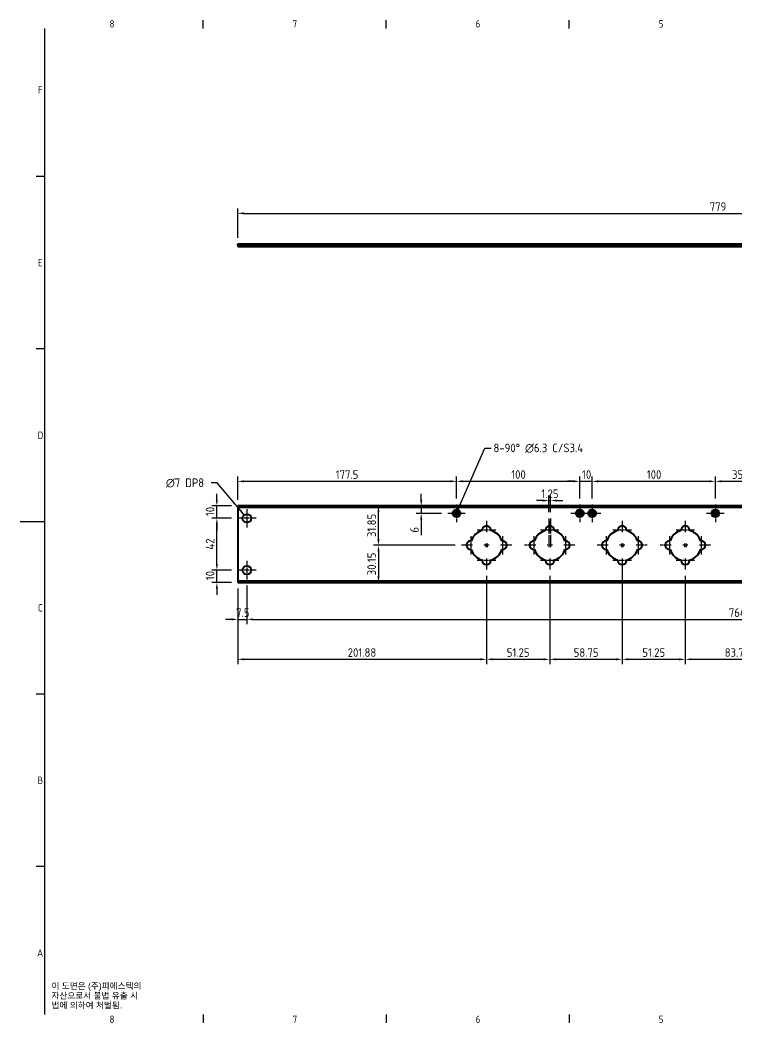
# Model space of a CAD drawing. Header units: millimetres. Extents: x 0 to 1188, y 0 to 840.
# Drawn here: x 0 to 582, y 13 to 827 of the extents above; entities that cross this region are included whole.
import ezdxf

# ---------------------------------------------------------------- set-up
doc = ezdxf.new("R2010")
doc.units = ezdxf.units.MM
doc.header["$LTSCALE"] = 2
doc.linetypes.add('CHAIN', pattern=[0.3543, 0.2362, -0.0295, 0.0591, -0.0295])
doc.layers.get('0').update_dxf_attribs({"color": 3, "lineweight": 25})
for name, color, linetype, lineweight in [('가시적인 것(ISO)', 3, 'Continuous', 40), ('경계(ISO)', 7, 'Continuous', 25), ('기호(ISO)', 5, 'Continuous', 25), ('중심 표식(ISO)', 1, 'Continuous', 25), ('치수(ISO)', 2, 'Continuous', 25)]:
    doc.layers.add(name, color=color, linetype=linetype, lineweight=lineweight)
doc.styles.add('문자 텍스트_PSTEK_POSCO', font='isocp.shx')
doc.styles.add('치수 텍스트_PSTEK_POSCO', font='isocp.shx')
doc.dimstyles.new('치수_PSTEK_POSCO', dxfattribs={"dimscale": 2, "dimtxt": 3.5, "dimasz": 2.5, "dimexe": 2, "dimexo": 2.5, "dimgap": 1, "dimtad": 1, "dimrnd": 1e-08, "dimdsep": 46, "dimtxsty": '치수 텍스트_PSTEK_POSCO', "dimcen": 0.09, "dimdle": 10, "dimclrd": 7, "dimclre": 7, "dimclrt": 2, "dimadec": 1, "dimazin": 2, "dimtfac": 1, "dimtmove": 0, "dimatfit": 3, "dimfxl": 0, "dimtolj": 1, "dimlwd": -1, "dimlwe": -1, "dimarcsym": 0})
doc.dimstyles.new('치수_PSTEK_POSCO$7', dxfattribs={"dimscale": 2, "dimtxt": 3.5, "dimasz": 2.5, "dimexe": 2, "dimexo": 2.5, "dimgap": 1, "dimtad": 1, "dimrnd": 1e-08, "dimdsep": 46, "dimtxsty": '치수 텍스트_PSTEK_POSCO', "dimcen": 0.09, "dimdle": 10, "dimclrd": 7, "dimclre": 7, "dimclrt": 2, "dimadec": 1, "dimazin": 2, "dimtfac": 1, "dimtmove": 0, "dimatfit": 3, "dimfxl": 0, "dimtolj": 1, "dimlwd": -1, "dimlwe": -1, "dimarcsym": 0})

# ---------------------------------------------------------------- blocks, each defined once
blk = doc.blocks.new('경계 Default Border')
at = {"layer": '경계(ISO)'}
for p, q in [((74.25, 410), (74.25, 413.4)), ((148.5, 410), (148.5, 413.4)), ((222.75, 410), (222.75, 413.4)), ((10, 350), (6.6, 350)), ((10, 280), (6.6, 280)), ((10, 140), (6.6, 140)), ((10, 70), (6.6, 70)), ((74.25, 10), (74.25, 6.6)), ((148.5, 10), (148.5, 6.6)), ((222.75, 10), (222.75, 6.6))]:
    blk.add_line(p, q, dxfattribs=at)
at = {"layer": '경계(ISO)', "flags": 128}
for points in [[(10, 10), (10, 410)], [(0, 210), (10, 210)]]:
    blk.add_lwpolyline(points, dxfattribs=at)
at = {"layer": '경계(ISO)', "color": 2, "char_height": 3, "attachment_point": 7, "style": '문자 텍스트_PSTEK_POSCO'}
for s, insert in [('8', (36.27, 410.37)), ('7', (110.52, 410.39)), ('6', (184.77, 410.37)), ('5', (259.02, 410.37)), ('F', (7.24, 383.5)), ('E', (7.24, 313.47)), ('D', (7.08, 243.47)), ('C', (7.24, 173.47)), ('B', (7.08, 103.47)), ('A', (6.91, 33.49)), ('8', (36.27, 6.57)), ('7', (110.52, 6.59)), ('6', (184.77, 6.57)), ('5', (259.02, 6.57))]:
    blk.add_mtext(s, dxfattribs=dict(at, insert=insert))
blk = doc.blocks.new('*D24')
at = {"layer": 'Defpoints', "color": 0}
for p in [(955.58, 669.99), (176.58, 645.17), (955.58, 645.17)]:
    blk.add_point(p, dxfattribs=at)
at = {"layer": '치수(ISO)', "color": 7}
for p, q in [((176.58, 650.17), (176.58, 673.99)), ((181.58, 669.99), (950.58, 669.99)), ((955.58, 650.17), (955.58, 673.99))]:
    blk.add_line(p, q, dxfattribs=at)
for points in [[(181.58, 670.82), (181.58, 669.16), (176.58, 669.99)], [(950.58, 670.82), (950.58, 669.16), (955.58, 669.99)]]:
    blk.add_solid(points, dxfattribs=at)
at = {"layer": '치수(ISO)', "color": 2, "insert": (559.52, 675.49), "char_height": 7, "attachment_point": 4, "style": '치수 텍스트_PSTEK_POSCO'}
blk.add_mtext('\\A1;779', dxfattribs=at)
blk = doc.blocks.new('*D25')
at = {"layer": 'Defpoints', "color": 0}
for p in [(354.08, 452.56), (176.58, 432.55), (354.08, 433.7)]:
    blk.add_point(p, dxfattribs=at)
at = {"layer": '치수(ISO)', "color": 7}
for p, q in [((176.58, 437.55), (176.58, 456.56)), ((354.08, 438.7), (354.08, 456.56)), ((181.58, 452.56), (349.08, 452.56))]:
    blk.add_line(p, q, dxfattribs=at)
for points in [[(181.58, 453.4), (181.58, 451.73), (176.58, 452.56)], [(349.08, 453.4), (349.08, 451.73), (354.08, 452.56)]]:
    blk.add_solid(points, dxfattribs=at)
at = {"layer": '치수(ISO)', "color": 2, "insert": (256.06, 458.06), "char_height": 7, "attachment_point": 4, "style": '치수 텍스트_PSTEK_POSCO'}
blk.add_mtext('\\A1;177.5', dxfattribs=at)
blk = doc.blocks.new('*D26')
at = {"layer": 'Defpoints', "color": 0}
for p in [(454.08, 452.56), (354.08, 433.7), (454.08, 433.7)]:
    blk.add_point(p, dxfattribs=at)
at = {"layer": '치수(ISO)', "color": 7}
for p, q in [((354.08, 438.7), (354.08, 456.56)), ((454.08, 438.7), (454.08, 456.56)), ((359.08, 452.56), (449.08, 452.56))]:
    blk.add_line(p, q, dxfattribs=at)
for points in [[(359.08, 453.4), (359.08, 451.73), (354.08, 452.56)], [(449.08, 453.4), (449.08, 451.73), (454.08, 452.56)]]:
    blk.add_solid(points, dxfattribs=at)
at = {"layer": '치수(ISO)', "color": 2, "insert": (398.49, 458.06), "char_height": 7, "attachment_point": 4, "style": '치수 텍스트_PSTEK_POSCO'}
blk.add_mtext('\\A1;100', dxfattribs=at)
blk = doc.blocks.new('*D27')
at = {"layer": 'Defpoints', "color": 0}
for p in [(464.08, 452.56), (454.08, 433.7), (464.08, 433.7)]:
    blk.add_point(p, dxfattribs=at)
at = {"layer": '치수(ISO)', "color": 7}
for p, q in [((454.08, 438.7), (454.08, 456.56)), ((464.08, 438.7), (464.08, 456.56)), ((449.08, 452.56), (444.08, 452.56)), ((454.08, 452.56), (464.08, 452.56)), ((469.08, 452.56), (474.08, 452.56))]:
    blk.add_line(p, q, dxfattribs=at)
for points in [[(449.08, 453.4), (449.08, 451.73), (454.08, 452.56)], [(469.08, 453.4), (469.08, 451.73), (464.08, 452.56)]]:
    blk.add_solid(points, dxfattribs=at)
at = {"layer": '치수(ISO)', "color": 2, "insert": (455.92, 458.06), "char_height": 7, "attachment_point": 4, "style": '치수 텍스트_PSTEK_POSCO'}
blk.add_mtext('\\A1;10', dxfattribs=at)
blk = doc.blocks.new('*D28')
at = {"layer": 'Defpoints', "color": 0}
for p in [(564.08, 452.56), (464.08, 433.7), (564.08, 433.7)]:
    blk.add_point(p, dxfattribs=at)
at = {"layer": '치수(ISO)', "color": 7}
for p, q in [((464.08, 438.7), (464.08, 456.56)), ((564.08, 438.7), (564.08, 456.56)), ((469.08, 452.56), (559.08, 452.56))]:
    blk.add_line(p, q, dxfattribs=at)
for points in [[(469.08, 453.4), (469.08, 451.73), (464.08, 452.56)], [(559.08, 453.4), (559.08, 451.73), (564.08, 452.56)]]:
    blk.add_solid(points, dxfattribs=at)
at = {"layer": '치수(ISO)', "color": 2, "insert": (508.49, 458.06), "char_height": 7, "attachment_point": 4, "style": '치수 텍스트_PSTEK_POSCO'}
blk.add_mtext('\\A1;100', dxfattribs=at)
blk = doc.blocks.new('*D29')
at = {"layer": 'Defpoints', "color": 0}
for p in [(599.08, 452.56), (564.08, 433.7), (599.08, 433.7)]:
    blk.add_point(p, dxfattribs=at)
at = {"layer": '치수(ISO)', "color": 7}
for p, q in [((564.08, 438.7), (564.08, 456.56)), ((599.08, 438.7), (599.08, 456.56)), ((569.08, 452.56), (594.08, 452.56))]:
    blk.add_line(p, q, dxfattribs=at)
for points in [[(569.08, 453.4), (569.08, 451.73), (564.08, 452.56)], [(594.08, 453.4), (594.08, 451.73), (599.08, 452.56)]]:
    blk.add_solid(points, dxfattribs=at)
at = {"layer": '치수(ISO)', "color": 2, "insert": (577.6, 458.06), "char_height": 7, "attachment_point": 4, "style": '치수 텍스트_PSTEK_POSCO'}
blk.add_mtext('\\A1;35', dxfattribs=at)
blk = doc.blocks.new('*D34')
at = {"layer": 'Defpoints', "color": 0}
for p in [(325.44, 432.55), (330.25, 432.55), (346.93, 426.55)]:
    blk.add_point(p, dxfattribs=at)
at = {"layer": '치수(ISO)', "color": 7}
for p, q in [((325.44, 437.55), (325.44, 442.55)), ((325.44, 432.55), (325.44, 426.55)), ((341.93, 426.55), (321.44, 426.55)), ((325.44, 421.55), (325.44, 408.98))]:
    blk.add_line(p, q, dxfattribs=at)
for points in [[(324.61, 437.55), (326.28, 437.55), (325.44, 432.55)], [(324.61, 421.55), (326.28, 421.55), (325.44, 426.55)]]:
    blk.add_solid(points, dxfattribs=at)
at = {"layer": '치수(ISO)', "color": 2, "insert": (319.94, 410.98), "char_height": 7, "attachment_point": 4, "rotation": 90, "style": '치수 텍스트_PSTEK_POSCO'}
blk.add_mtext('\\A1;6', dxfattribs=at)
blk = doc.blocks.new('*D35')
at = {"layer": 'Defpoints', "color": 0}
for p in [(176.58, 370.55), (184.08, 373.05), (184.08, 340.55)]:
    blk.add_point(p, dxfattribs=at)
at = {"layer": '치수(ISO)', "color": 7}
for p, q in [((184.08, 368.05), (184.08, 336.55)), ((176.58, 365.55), (176.58, 336.55)), ((171.58, 340.55), (166.58, 340.55)), ((176.58, 340.55), (184.08, 340.55)), ((189.08, 340.55), (194.08, 340.55))]:
    blk.add_line(p, q, dxfattribs=at)
for points in [[(171.58, 341.38), (171.58, 339.72), (176.58, 340.55)], [(189.08, 341.38), (189.08, 339.72), (184.08, 340.55)]]:
    blk.add_solid(points, dxfattribs=at)
at = {"layer": '치수(ISO)', "color": 2, "insert": (175.28, 346.05), "char_height": 7, "attachment_point": 4, "style": '치수 텍스트_PSTEK_POSCO'}
blk.add_mtext('\\A1;7.5', dxfattribs=at)
blk = doc.blocks.new('*D36')
at = {"layer": 'Defpoints', "color": 0}
for p in [(184.08, 373.05), (948.08, 373.05), (948.08, 340.55)]:
    blk.add_point(p, dxfattribs=at)
at = {"layer": '치수(ISO)', "color": 7}
for p, q in [((184.08, 368.05), (184.08, 336.55)), ((948.08, 368.05), (948.08, 336.55)), ((189.08, 340.55), (943.08, 340.55))]:
    blk.add_line(p, q, dxfattribs=at)
for points in [[(189.08, 341.38), (189.08, 339.72), (184.08, 340.55)], [(943.08, 341.38), (943.08, 339.72), (948.08, 340.55)]]:
    blk.add_solid(points, dxfattribs=at)
at = {"layer": '치수(ISO)', "color": 2, "insert": (575.02, 346.05), "char_height": 7, "attachment_point": 4, "style": '치수 텍스트_PSTEK_POSCO'}
blk.add_mtext('\\A1;764', dxfattribs=at)
blk = doc.blocks.new('*D38')
at = {"layer": 'Defpoints', "color": 0}
for p in [(378.45, 380.95), (176.58, 370.55), (378.45, 308.15)]:
    blk.add_point(p, dxfattribs=at)
at = {"layer": '치수(ISO)', "color": 7}
for p, q in [((378.45, 375.95), (378.45, 304.15)), ((176.58, 365.55), (176.58, 304.15)), ((181.58, 308.15), (373.45, 308.15))]:
    blk.add_line(p, q, dxfattribs=at)
for points in [[(181.58, 308.99), (181.58, 307.32), (176.58, 308.15)], [(373.45, 308.99), (373.45, 307.32), (378.45, 308.15)]]:
    blk.add_solid(points, dxfattribs=at)
at = {"layer": '치수(ISO)', "color": 2, "insert": (265.85, 313.65), "char_height": 7, "attachment_point": 4, "style": '치수 텍스트_PSTEK_POSCO'}
blk.add_mtext('\\A1;201.88', dxfattribs=at)
blk = doc.blocks.new('*D39')
at = {"layer": 'Defpoints', "color": 0}
for p in [(488.45, 388.45), (429.7, 380.95), (488.45, 308.15)]:
    blk.add_point(p, dxfattribs=at)
at = {"layer": '치수(ISO)', "color": 7}
for p, q in [((488.45, 383.45), (488.45, 304.15)), ((429.7, 375.95), (429.7, 304.15)), ((434.7, 308.15), (483.45, 308.15))]:
    blk.add_line(p, q, dxfattribs=at)
for points in [[(434.7, 308.99), (434.7, 307.32), (429.7, 308.15)], [(483.45, 308.99), (483.45, 307.32), (488.45, 308.15)]]:
    blk.add_solid(points, dxfattribs=at)
at = {"layer": '치수(ISO)', "color": 2, "insert": (449.15, 313.65), "char_height": 7, "attachment_point": 4, "style": '치수 텍스트_PSTEK_POSCO'}
blk.add_mtext('\\A1;58.75', dxfattribs=at)
blk = doc.blocks.new('*D40')
at = {"layer": 'Defpoints', "color": 0}
for p in [(488.45, 388.45), (539.7, 380.95), (539.7, 308.15)]:
    blk.add_point(p, dxfattribs=at)
at = {"layer": '치수(ISO)', "color": 7}
for p, q in [((488.45, 383.45), (488.45, 304.15)), ((539.7, 375.95), (539.7, 304.15)), ((493.45, 308.15), (534.7, 308.15))]:
    blk.add_line(p, q, dxfattribs=at)
for points in [[(493.45, 308.99), (493.45, 307.32), (488.45, 308.15)], [(534.7, 308.99), (534.7, 307.32), (539.7, 308.15)]]:
    blk.add_solid(points, dxfattribs=at)
at = {"layer": '치수(ISO)', "color": 2, "insert": (504.85, 313.65), "char_height": 7, "attachment_point": 4, "style": '치수 텍스트_PSTEK_POSCO'}
blk.add_mtext('\\A1;51.25', dxfattribs=at)
blk = doc.blocks.new('*D41')
at = {"layer": 'Defpoints', "color": 0}
for p in [(539.7, 380.95), (623.45, 380.95), (623.45, 308.15)]:
    blk.add_point(p, dxfattribs=at)
at = {"layer": '치수(ISO)', "color": 7}
for p, q in [((539.7, 375.95), (539.7, 304.15)), ((623.45, 375.95), (623.45, 304.15)), ((544.7, 308.15), (618.45, 308.15))]:
    blk.add_line(p, q, dxfattribs=at)
for points in [[(544.7, 308.99), (544.7, 307.32), (539.7, 308.15)], [(618.45, 308.99), (618.45, 307.32), (623.45, 308.15)]]:
    blk.add_solid(points, dxfattribs=at)
at = {"layer": '치수(ISO)', "color": 2, "insert": (571.65, 313.65), "char_height": 7, "attachment_point": 4, "style": '치수 텍스트_PSTEK_POSCO'}
blk.add_mtext('\\A1;83.75', dxfattribs=at)
blk = doc.blocks.new('*D42')
at = {"layer": 'Defpoints', "color": 0}
for p in [(378.45, 380.95), (429.7, 380.95), (429.7, 308.15)]:
    blk.add_point(p, dxfattribs=at)
at = {"layer": '치수(ISO)', "color": 7}
for p, q in [((378.45, 375.95), (378.45, 304.15)), ((429.7, 375.95), (429.7, 304.15)), ((383.45, 308.15), (424.7, 308.15))]:
    blk.add_line(p, q, dxfattribs=at)
for points in [[(383.45, 308.99), (383.45, 307.32), (378.45, 308.15)], [(424.7, 308.99), (424.7, 307.32), (429.7, 308.15)]]:
    blk.add_solid(points, dxfattribs=at)
at = {"layer": '치수(ISO)', "color": 2, "insert": (394.85, 313.65), "char_height": 7, "attachment_point": 4, "style": '치수 텍스트_PSTEK_POSCO'}
blk.add_mtext('\\A1;51.25', dxfattribs=at)
blk = doc.blocks.new('*D47')
at = {"layer": 'Defpoints', "color": 0}
for p in [(159.65, 380.55), (176.58, 380.55), (176.58, 370.55)]:
    blk.add_point(p, dxfattribs=at)
at = {"layer": '치수(ISO)', "color": 7}
for p, q in [((159.65, 385.55), (159.65, 390.55)), ((171.58, 380.55), (155.65, 380.55)), ((159.65, 370.55), (159.65, 380.55)), ((171.58, 370.55), (155.65, 370.55)), ((159.65, 365.55), (159.65, 360.55))]:
    blk.add_line(p, q, dxfattribs=at)
for points in [[(158.82, 385.55), (160.49, 385.55), (159.65, 380.55)], [(158.82, 365.55), (160.49, 365.55), (159.65, 370.55)]]:
    blk.add_solid(points, dxfattribs=at)
at = {"layer": '치수(ISO)', "color": 2, "insert": (154.15, 372.4), "char_height": 7, "attachment_point": 4, "rotation": 90, "style": '치수 텍스트_PSTEK_POSCO'}
blk.add_mtext('\\A1;10', dxfattribs=at)
blk = doc.blocks.new('*D48')
at = {"layer": 'Defpoints', "color": 0}
for p in [(159.65, 422.55), (176.58, 422.55), (176.58, 380.55)]:
    blk.add_point(p, dxfattribs=at)
at = {"layer": '치수(ISO)', "color": 7}
for p, q in [((171.58, 422.55), (155.65, 422.55)), ((159.65, 385.55), (159.65, 417.55)), ((171.58, 380.55), (155.65, 380.55))]:
    blk.add_line(p, q, dxfattribs=at)
for points in [[(158.82, 417.55), (160.49, 417.55), (159.65, 422.55)], [(158.82, 385.55), (160.49, 385.55), (159.65, 380.55)]]:
    blk.add_solid(points, dxfattribs=at)
at = {"layer": '치수(ISO)', "color": 2, "insert": (154.15, 397.16), "char_height": 7, "attachment_point": 4, "rotation": 90, "style": '치수 텍스트_PSTEK_POSCO'}
blk.add_mtext('\\A1;42', dxfattribs=at)
blk = doc.blocks.new('*D49')
at = {"layer": 'Defpoints', "color": 0}
for p in [(159.65, 432.55), (176.58, 432.55), (176.58, 422.55)]:
    blk.add_point(p, dxfattribs=at)
at = {"layer": '치수(ISO)', "color": 7}
for p, q in [((159.65, 437.55), (159.65, 442.55)), ((171.58, 432.55), (155.65, 432.55)), ((159.65, 422.55), (159.65, 432.55)), ((171.58, 422.55), (155.65, 422.55)), ((159.65, 417.55), (159.65, 412.55))]:
    blk.add_line(p, q, dxfattribs=at)
for points in [[(158.82, 437.55), (160.49, 437.55), (159.65, 432.55)], [(158.82, 417.55), (160.49, 417.55), (159.65, 422.55)]]:
    blk.add_solid(points, dxfattribs=at)
at = {"layer": '치수(ISO)', "color": 2, "insert": (154.15, 424.4), "char_height": 7, "attachment_point": 4, "rotation": 90, "style": '치수 텍스트_PSTEK_POSCO'}
blk.add_mtext('\\A1;10', dxfattribs=at)
blk = doc.blocks.new('*D55')
at = {"layer": 'Defpoints', "color": 0}
for p in [(430.33, 436.98), (429.08, 422.47), (430.33, 422.52)]:
    blk.add_point(p, dxfattribs=at)
at = {"layer": '치수(ISO)', "color": 7}
for p, q in [((429.08, 427.47), (429.08, 440.98)), ((430.33, 427.52), (430.33, 440.98)), ((424.08, 436.98), (419.08, 436.98)), ((429.08, 436.98), (430.33, 436.98)), ((435.33, 436.98), (440.33, 436.98))]:
    blk.add_line(p, q, dxfattribs=at)
for points in [[(424.08, 437.81), (424.08, 436.14), (429.08, 436.98)], [(435.33, 437.81), (435.33, 436.14), (430.33, 436.98)]]:
    blk.add_solid(points, dxfattribs=at)
at = {"layer": '치수(ISO)', "color": 2, "insert": (422.91, 442.48), "char_height": 7, "attachment_point": 4, "style": '치수 텍스트_PSTEK_POSCO'}
blk.add_mtext('\\A1;1.25', dxfattribs=at)
blk = doc.blocks.new('*D56')
at = {"layer": 'Defpoints', "color": 0}
for p in [(290.75, 432.55), (290.75, 432.55), (358.08, 400.7)]:
    blk.add_point(p, dxfattribs=at)
at = {"layer": '치수(ISO)', "color": 7}
for p, q in [((290.75, 405.7), (290.75, 427.55)), ((353.08, 400.7), (286.75, 400.7))]:
    blk.add_line(p, q, dxfattribs=at)
for points in [[(289.92, 427.55), (291.59, 427.55), (290.75, 432.55)], [(289.92, 405.7), (291.59, 405.7), (290.75, 400.7)]]:
    blk.add_solid(points, dxfattribs=at)
at = {"layer": '치수(ISO)', "color": 2, "insert": (285.25, 407.38), "char_height": 7, "attachment_point": 4, "rotation": 90, "style": '치수 텍스트_PSTEK_POSCO'}
blk.add_mtext('\\A1;31.85', dxfattribs=at)
blk = doc.blocks.new('*D57')
at = {"layer": 'Defpoints', "color": 0}
for p in [(358.08, 400.7), (290.75, 370.55), (290.75, 370.55)]:
    blk.add_point(p, dxfattribs=at)
at = {"layer": '치수(ISO)', "color": 7}
for p, q in [((353.08, 400.7), (286.75, 400.7)), ((290.75, 395.7), (290.75, 375.55))]:
    blk.add_line(p, q, dxfattribs=at)
for points in [[(289.92, 395.7), (291.59, 395.7), (290.75, 400.7)], [(289.92, 375.55), (291.59, 375.55), (290.75, 370.55)]]:
    blk.add_solid(points, dxfattribs=at)
at = {"layer": '치수(ISO)', "color": 2, "insert": (285.25, 376.38), "char_height": 7, "attachment_point": 4, "rotation": 90, "style": '치수 텍스트_PSTEK_POSCO'}
blk.add_mtext('\\A1;30.15', dxfattribs=at)

msp = doc.modelspace()

# ---------------------------------------------------------------- linework, layer by layer
at = {"layer": '가시적인 것(ISO)'}
for p, q in [((176.5753, 645.1711), (955.5753, 645.1711)), ((176.5753, 644.1711), (176.5753, 645.1711)), ((176.5753, 644.1711), (176.5753, 643.1711)), ((955.5753, 644.1711), (176.5753, 644.1711)), ((176.5753, 643.1711), (955.5753, 643.1711)), ((176.5753, 432.5498), (176.5753, 431.5498)), ((955.5753, 432.5498), (176.5753, 432.5498)), ((176.5753, 431.5498), (955.5753, 431.5498)), ((176.5753, 431.5498), (176.5753, 371.5498)), ((374.9503, 412.6076), (374.9503, 412.9498)), ((381.9503, 412.9498), (381.9503, 412.6076)), ((426.2003, 412.6076), (426.2003, 412.9498)), ((433.2003, 412.9498), (433.2003, 412.6076)), ((484.9503, 412.6076), (484.9503, 412.9498)), ((491.9503, 412.9498), (491.9503, 412.6076)), ((536.2003, 412.6076), (536.2003, 412.9498)), ((543.2003, 412.9498), (543.2003, 412.6076)), ((365.5753, 404.1998), (366.086, 404.1998)), ((390.8147, 404.1998), (391.3253, 404.1998)), ((416.8253, 404.1998), (417.336, 404.1998)), ((442.0647, 404.1998), (442.5753, 404.1998)), ((475.5753, 404.1998), (476.086, 404.1998)), ((500.8147, 404.1998), (501.3253, 404.1998)), ((526.8253, 404.1998), (527.336, 404.1998)), ((552.0647, 404.1998), (552.5753, 404.1998)), ((366.086, 397.1998), (365.5753, 397.1998)), ((391.3253, 397.1998), (390.8147, 397.1998)), ((417.336, 397.1998), (416.8253, 397.1998)), ((442.5753, 397.1998), (442.0647, 397.1998)), ((476.086, 397.1998), (475.5753, 397.1998)), ((501.3253, 397.1998), (500.8147, 397.1998)), ((527.336, 397.1998), (526.8253, 397.1998)), ((552.5753, 397.1998), (552.0647, 397.1998)), ((374.9503, 388.4498), (374.9503, 388.7919)), ((381.9503, 388.7919), (381.9503, 388.4498)), ((426.2003, 388.4498), (426.2003, 388.7919)), ((433.2003, 388.7919), (433.2003, 388.4498)), ((484.9503, 388.4498), (484.9503, 388.7919)), ((491.9503, 388.7919), (491.9503, 388.4498)), ((536.2003, 388.4498), (536.2003, 388.7919)), ((543.2003, 388.7919), (543.2003, 388.4498)), ((955.5753, 371.5498), (176.5753, 371.5498)), ((176.5753, 371.5498), (176.5753, 370.5498)), ((176.5753, 370.5498), (955.5753, 370.5498))]:
    msp.add_line(p, q, dxfattribs=at)
for centre, radius in [((184.0753, 422.5498), 3.5), ((354.0753, 426.5498), 3.15), ((354.0753, 426.5498), 1.7), ((454.0753, 426.5498), 3.15), ((454.0753, 426.5498), 1.7), ((464.0753, 426.5498), 3.15), ((464.0753, 426.5498), 1.7), ((564.0753, 426.5498), 3.15), ((564.0753, 426.5498), 1.7), ((184.0753, 380.5498), 3.5)]:
    msp.add_circle(centre, radius, dxfattribs=at)
for centre, radius, start, end in [((378.4503, 412.9498), 3.5, 0, 180), ((429.7003, 412.9498), 3.5, 0, 180), ((488.4503, 412.9498), 3.5, 0, 180), ((539.7003, 412.9498), 3.5, 0, 180), ((377.8253, 400.6998), 12.25, 103.5735786, 163.3984504), ((379.0753, 400.6998), 12.25, 16.6015496, 76.4264214), ((429.0753, 400.6998), 12.25, 103.5735786, 163.3984504), ((430.3253, 400.6998), 12.25, 16.6015496, 76.4264214), ((487.8253, 400.6998), 12.25, 103.5735786, 163.3984504), ((489.0753, 400.6998), 12.25, 16.6015496, 76.4264214), ((539.0753, 400.6998), 12.25, 103.5735786, 163.3984504), ((540.3253, 400.6998), 12.25, 16.6015496, 76.4264214), ((365.5753, 400.6998), 3.5, 90, 270), ((391.3253, 400.6998), 3.5, 270, 90), ((416.8253, 400.6998), 3.5, 90, 270), ((442.5753, 400.6998), 3.5, 270, 90), ((475.5753, 400.6998), 3.5, 90, 270), ((501.3253, 400.6998), 3.5, 270, 90), ((526.8253, 400.6998), 3.5, 90, 270), ((552.5753, 400.6998), 3.5, 270, 90), ((377.8253, 400.6998), 12.25, 196.6015496, 256.4264214), ((379.0753, 400.6998), 12.25, 283.5735786, 343.3984504), ((429.0753, 400.6998), 12.25, 196.6015496, 256.4264214), ((430.3253, 400.6998), 12.25, 283.5735786, 343.3984504), ((487.8253, 400.6998), 12.25, 196.6015496, 256.4264214), ((489.0753, 400.6998), 12.25, 283.5735786, 343.3984504), ((539.0753, 400.6998), 12.25, 196.6015496, 256.4264214), ((540.3253, 400.6998), 12.25, 283.5735786, 343.3984504), ((378.4503, 388.4498), 3.5, 180, 0), ((429.7003, 388.4498), 3.5, 180, 0), ((488.4503, 388.4498), 3.5, 180, 0), ((539.7003, 388.4498), 3.5, 180, 0)]:
    msp.add_arc(centre, radius, start, end, dxfattribs=at)
at = {"layer": '중심 표식(ISO)', "linetype": 'CHAIN', "ltscale": 7.945033}
for p, q in [((354.0753, 433.6998), (354.0753, 419.3998)), ((454.0753, 433.6998), (454.0753, 419.3998)), ((464.0753, 433.6998), (464.0753, 419.3998)), ((564.0753, 433.6998), (564.0753, 419.3998)), ((361.2253, 426.5498), (346.9253, 426.5498)), ((461.2253, 426.5498), (446.9253, 426.5498)), ((471.2253, 426.5498), (456.9253, 426.5498)), ((571.2253, 426.5498), (556.9253, 426.5498))]:
    msp.add_line(p, q, dxfattribs=at)
at = {"layer": '중심 표식(ISO)', "linetype": 'CHAIN', "ltscale": 8.333956}
for p, q in [((184.0753, 430.0498), (184.0753, 415.0498)), ((191.5753, 422.5498), (176.5753, 422.5498)), ((365.5753, 408.1998), (365.5753, 393.1998)), ((385.9503, 412.9498), (370.9503, 412.9498)), ((391.3253, 408.1998), (391.3253, 393.1998)), ((416.8253, 408.1998), (416.8253, 393.1998)), ((437.2003, 412.9498), (422.2003, 412.9498)), ((442.5753, 408.1998), (442.5753, 393.1998)), ((475.5753, 408.1998), (475.5753, 393.1998)), ((495.9503, 412.9498), (480.9503, 412.9498)), ((501.3253, 408.1998), (501.3253, 393.1998)), ((526.8253, 408.1998), (526.8253, 393.1998)), ((547.2003, 412.9498), (532.2003, 412.9498)), ((552.5753, 408.1998), (552.5753, 393.1998)), ((184.0753, 388.0498), (184.0753, 373.0498)), ((385.9503, 388.4498), (370.9503, 388.4498)), ((437.2003, 388.4498), (422.2003, 388.4498)), ((495.9503, 388.4498), (480.9503, 388.4498)), ((547.2003, 388.4498), (532.2003, 388.4498)), ((191.5753, 380.5498), (176.5753, 380.5498))]:
    msp.add_line(p, q, dxfattribs=at)
at = {"layer": '중심 표식(ISO)', "linetype": 'CHAIN', "ltscale": 5.000333}
for p, q in [((378.4503, 420.4498), (378.4503, 411.4498)), ((429.7003, 420.4498), (429.7003, 411.4498)), ((488.4503, 420.4498), (488.4503, 411.4498)), ((539.7003, 420.4498), (539.7003, 411.4498)), ((367.0753, 400.6998), (358.0753, 400.6998)), ((398.8253, 400.6998), (389.8253, 400.6998)), ((418.3253, 400.6998), (409.3253, 400.6998)), ((450.0753, 400.6998), (441.0753, 400.6998)), ((477.0753, 400.6998), (468.0753, 400.6998)), ((508.8253, 400.6998), (499.8253, 400.6998)), ((528.3253, 400.6998), (519.3253, 400.6998)), ((560.0753, 400.6998), (551.0753, 400.6998)), ((378.4503, 389.9498), (378.4503, 380.9498)), ((429.7003, 389.9498), (429.7003, 380.9498)), ((488.4503, 389.9498), (488.4503, 380.9498)), ((539.7003, 389.9498), (539.7003, 380.9498))]:
    msp.add_line(p, q, dxfattribs=at)
at = {"layer": '중심 표식(ISO)', "linetype": 'CHAIN', "ltscale": 19.051651}
for p, q in [((429.0753, 422.4726), (429.0753, 399.1998)), ((430.3253, 422.5199), (430.3253, 399.1998))]:
    msp.add_line(p, q, dxfattribs=at)
at = {"layer": '중심 표식(ISO)', "linetype": 'CHAIN', "ltscale": 1.666711}
for p, q in [((379.3253, 400.6998), (376.3253, 400.6998)), ((380.5753, 400.6998), (377.5753, 400.6998)), ((377.8253, 402.1998), (377.8253, 399.1998)), ((379.0753, 402.1998), (379.0753, 399.1998)), ((430.5753, 400.6998), (427.5753, 400.6998)), ((430.5753, 400.6998), (427.5753, 400.6998)), ((431.8253, 400.6998), (428.8253, 400.6998)), ((431.8253, 400.6998), (428.8253, 400.6998)), ((429.0753, 402.1998), (429.0753, 399.1998)), ((430.3253, 402.1998), (430.3253, 399.1998)), ((489.3253, 400.6998), (486.3253, 400.6998)), ((490.5753, 400.6998), (487.5753, 400.6998)), ((487.8253, 402.1998), (487.8253, 399.1998)), ((489.0753, 402.1998), (489.0753, 399.1998)), ((540.5753, 400.6998), (537.5753, 400.6998)), ((541.8253, 400.6998), (538.8253, 400.6998)), ((539.0753, 402.1998), (539.0753, 399.1998)), ((540.3253, 402.1998), (540.3253, 399.1998))]:
    msp.add_line(p, q, dxfattribs=at)

# ---------------------------------------------------------------- block references
at = {"xscale": 2, "yscale": 2, "zscale": 2}
msp.add_blockref('경계 Default Border', (0, 0), dxfattribs=at)

# ---------------------------------------------------------------- texts
at = {"layer": '기호(ISO)', "color": 2, "attachment_point": 4}
for s, insert, char_height, width, line_spacing_factor, style in [('{8-90° \\fAIGDT|b0|i0;\\H7.0000;n\\fisocp|b0|i0;\\H7.0000;6.3 C/S3.4}', (384.0933, 479.4313), 7, 85.726744, 0.6125, '치수 텍스트_PSTEK_POSCO'), ('{\\fAIGDT|b0|i0;\\H7.0000;n\\fisocp|b0|i0;\\H7.0000;7 DP8}', (118.3046, 451.2107), 7, 34.6441, 0.6125, '치수 텍스트_PSTEK_POSCO'), ('{\\fArial|b0|i0;\\H5.0000;이 도면은 (주)피에스텍의\\P자산으로서 불법 유출 시 \\P법에 의하여 처벌됨.}', (25.5102, 35.0293), 5, 78.612207, 0.944221, '문자 텍스트_PSTEK_POSCO')]:
    msp.add_mtext(s, dxfattribs=dict(at, insert=insert, char_height=char_height, width=width, line_spacing_factor=line_spacing_factor, style=style))

# ---------------------------------------------------------------- dimensions: what is measured, and where the dimension line sits
at = {"layer": '치수(ISO)', "color": 7}
for base, p1, p2, angle, override, picture, middle in [((955.5753, 669.9908), (176.5753, 645.1711), (955.5753, 645.1711), 180, {"dimdec": 2, "dimtp": 0, "dimtm": 0, "dimtdec": 2, "dimtofl": 0, "dimatfit": 1}, '*D24', (566.0753, 669.9908)), ((354.0753, 452.5642), (176.5753, 432.5498), (354.0753, 433.6998), 180, {"dimdec": 2, "dimtp": 0, "dimtm": 0, "dimtdec": 2, "dimtofl": 0, "dimatfit": 1}, '*D25', (265.3053, 452.5642)), ((454.0753, 452.5642), (354.0753, 433.6998), (454.0753, 433.6998), 180, {"dimdec": 2, "dimtp": 0, "dimtm": 0, "dimtdec": 2, "dimtofl": 0, "dimatfit": 1}, '*D26', (404.0953, 452.5642)), ((464.0753, 452.5642), (454.0753, 433.6998), (464.0753, 433.6998), 180, {"dimdec": 2, "dimtp": 0, "dimtm": 0, "dimtdec": 2, "dimtofl": 1, "dimatfit": 1}, '*D27', (459.0753, 452.5642)), ((564.0753, 452.5642), (464.0753, 433.6998), (564.0753, 433.6998), 180, {"dimdec": 2, "dimtp": 0, "dimtm": 0, "dimtdec": 2, "dimtofl": 0, "dimatfit": 1}, '*D28', (514.0953, 452.5642)), ((599.0753, 452.5642), (564.0753, 433.6998), (599.0753, 433.6998), 180, {"dimdec": 2, "dimtp": 0, "dimtm": 0, "dimtdec": 2, "dimtofl": 0, "dimatfit": 1}, '*D29', (581.5953, 452.5642)), ((159.6534, 432.5498), (176.5753, 422.5498), (176.5753, 432.5498), 90, {"dimdec": 2, "dimtp": 0, "dimtm": 0, "dimtdec": 2, "dimtofl": 1, "dimatfit": 1}, '*D49', (159.6534, 427.5498)), ((325.4438, 432.5498), (346.9253, 426.5498), (330.2453, 432.5498), 90, {"dimdec": 2, "dimse2": 1, "dimtp": 0, "dimtm": 0, "dimtdec": 2, "dimtofl": 1, "dimatfit": 1}, '*D34', (325.4438, 412.7667)), ((430.3253, 436.9768), (429.0753, 422.4726), (430.3253, 422.5199), 180, {"dimdec": 2, "dimtp": 0, "dimtm": 0, "dimtdec": 2, "dimtofl": 1, "dimatfit": 1}, '*D55', (429.7003, 436.9768)), ((290.754, 432.5498), (358.0753, 400.6998), (290.754, 432.5498), 90, {"dimdec": 2, "dimse2": 1, "dimtp": 0, "dimtm": 0, "dimtdec": 2, "dimtofl": 0, "dimatfit": 1}, '*D56', (290.754, 416.6248)), ((159.6534, 422.5498), (176.5753, 380.5498), (176.5753, 422.5498), 90, {"dimdec": 2, "dimtp": 0, "dimtm": 0, "dimtdec": 2, "dimtofl": 0, "dimatfit": 1}, '*D48', (159.6534, 401.5698)), ((290.754, 370.5498), (358.0753, 400.6998), (290.754, 370.5498), 90, {"dimdec": 2, "dimse2": 1, "dimtp": 0, "dimtm": 0, "dimtdec": 2, "dimtofl": 0, "dimatfit": 1}, '*D57', (290.754, 385.6248)), ((159.6534, 380.5498), (176.5753, 370.5498), (176.5753, 380.5498), 90, {"dimdec": 2, "dimtp": 0, "dimtm": 0, "dimtdec": 2, "dimtofl": 1, "dimatfit": 1}, '*D47', (159.6534, 375.5498)), ((488.4503, 308.1529), (429.7003, 380.9498), (488.4503, 388.4498), 180, {"dimdec": 2, "dimtp": 0, "dimtm": 0, "dimtdec": 2, "dimtofl": 0, "dimatfit": 1}, '*D39', (459.0953, 308.1529)), ((539.7003, 308.1529), (488.4503, 388.4498), (539.7003, 380.9498), 180, {"dimdec": 2, "dimtp": 0, "dimtm": 0, "dimtdec": 2, "dimtofl": 0, "dimatfit": 1}, '*D40', (514.0953, 308.1529)), ((378.4503214845, 308.1528988418), (176.5753214845, 370.549766351), (378.4503214845, 380.949766351), 180, {"dimdec": 2, "dimtp": 0, "dimtm": 0, "dimtdec": 2, "dimtofl": 0, "dimatfit": 1}, '*D38', (277.4928214845, 308.1528988418)), ((429.7003, 308.1529), (378.4503, 380.9498), (429.7003, 380.9498), 180, {"dimdec": 2, "dimtp": 0, "dimtm": 0, "dimtdec": 2, "dimtofl": 0, "dimatfit": 1}, '*D42', (404.0953, 308.1529)), ((623.4503, 308.1529), (539.7003, 380.9498), (623.4503, 380.9498), 180, {"dimdec": 2, "dimtp": 0, "dimtm": 0, "dimtdec": 2, "dimtofl": 0, "dimatfit": 1}, '*D41', (581.5953, 308.1529)), ((184.0753, 340.5498), (176.5753, 370.5498), (184.0753, 373.0498), 180, {"dimdec": 2, "dimtp": 0, "dimtm": 0, "dimtdec": 2, "dimtofl": 1, "dimatfit": 1}, '*D35', (180.3253, 340.5498)), ((948.0753, 340.5498), (184.0753, 373.0498), (948.0753, 373.0498), 180, {"dimdec": 2, "dimtp": 0, "dimtm": 0, "dimtdec": 2, "dimtofl": 0, "dimatfit": 1}, '*D36', (581.6725, 340.5498))]:
    dim = msp.add_linear_dim(base=base, p1=p1, p2=p2, angle=angle, dimstyle='치수_PSTEK_POSCO', override=override, dxfattribs=at)
    dim.commit()
    dim.dimension.update_dxf_attribs({"geometry": picture, "text_midpoint": middle, "dimtype": 160})

# ---------------------------------------------------------------- leaders
at = {"layer": '기호(ISO)', "color": 7, "annotation_type": 0, "has_hookline": 1}
for points, hookline_direction, text_width in [([(355.2662, 429.466), (377.0933, 479.4313), (382.0933, 479.4313)], 0, 79.9097), ([(181.9248, 425.3112), (159.9487, 451.2107), (154.9487, 451.2107)], 1, 32.9236)]:
    msp.add_leader(points, dimstyle='치수_PSTEK_POSCO$7', override={"dimtad": 0}, dxfattribs=dict(at, hookline_direction=hookline_direction, text_width=text_width))

doc.saveas('drawing.dxf')
